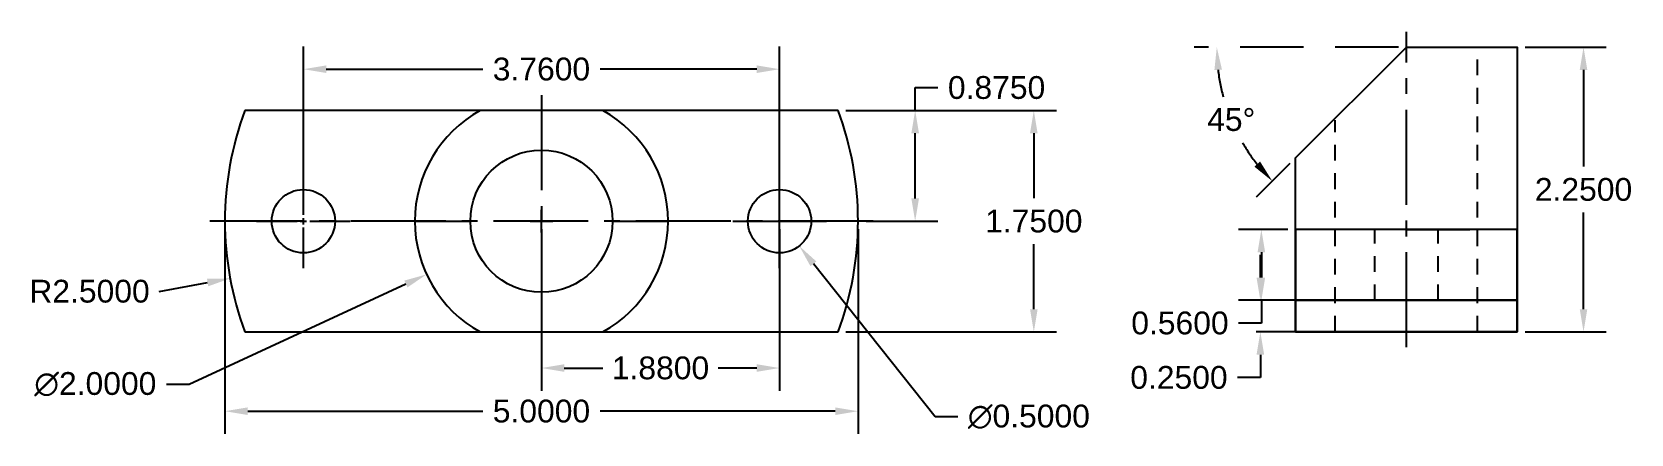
# Model space of a CAD drawing. Header units: inches. Extents: x -1.5 to 11.1, y -0.8 to 2.4.
import ezdxf

# ---------------------------------------------------------------- set-up
doc = ezdxf.new("R2010")
doc.units = ezdxf.units.IN
doc.header["$MEASUREMENT"] = 0
for name, pattern in [('CENTER2', [1.125, 0.75, -0.125, 0.125, -0.125]), ('DASHED', [0.75, 0.5, -0.25]), ('HIDDEN', [0.375, 0.25, -0.125])]:
    doc.linetypes.add(name, pattern=pattern)
doc.layers.add('dash', color=7, linetype='DASHED')
doc.styles.get("Standard").update_dxf_attribs({"font": 'arial.ttf'})
doc.dimstyles.get("Standard").update_dxf_attribs({"dimtxt": 0.18, "dimasz": 0.18, "dimexe": 0.18, "dimexo": 0.0625, "dimgap": 0.09, "dimtad": 0, "dimtih": 1, "dimtoh": 1, "dimdec": 4, "dimzin": 0, "dimdsep": 46, "dimtxsty": 'Standard', "dimcen": 0.09, "dimclrt": 4, "dimadec": 0, "dimazin": 0, "dimtfac": 1, "dimtdec": 4, "dimtofl": 0, "dimtmove": 0, "dimatfit": 3, "dimfxl": 1, "dimtolj": 1, "dimtzin": 0, "dimarcsym": 0})

# ---------------------------------------------------------------- blocks, each defined once
blk = doc.blocks.new('*U1')
at = {"color": 0, "linetype": 'CENTER2', "transparency": 16777216}
blk.add_line((0, 0.995), (0, -0.995), dxfattribs=at)
blk = doc.blocks.new('*U2')
at = {"color": 0, "linetype": 'CENTER2', "transparency": 16777216}
blk.add_line((2.62, 0), (-2.62, 0), dxfattribs=at)
blk = doc.blocks.new('*U3')
at = {"color": 0, "linetype": 'CENTER2', "transparency": 16777216}
for p, q in [((0, 0.05), (0, 0.37)), ((-0.37, 0), (-0.05, 0)), ((0.05, 0), (0.37, 0)), ((0, -0.37), (0, -0.05))]:
    blk.add_line(p, q, dxfattribs=at)
at = {"color": 0, "linetype": 'Continuous', "transparency": 16777216}
for p, q in [((-0.025, 0), (0.025, 0)), ((0, -0.025), (0, 0.025))]:
    blk.add_line(p, q, dxfattribs=at)
blk = doc.blocks.new('*U4')
at = {"color": 0, "linetype": 'CENTER2', "transparency": 16777216}
for p, q in [((0, 0.05), (0, 0.37)), ((-0.37, 0), (-0.05, 0)), ((0.05, 0), (0.37, 0)), ((0, -0.37), (0, -0.05))]:
    blk.add_line(p, q, dxfattribs=at)
at = {"color": 0, "linetype": 'Continuous', "transparency": 16777216}
for p, q in [((-0.025, 0), (0.025, 0)), ((0, -0.025), (0, 0.025))]:
    blk.add_line(p, q, dxfattribs=at)
blk = doc.blocks.new('*D7')
at = {"color": 0, "lineweight": -2, "transparency": 16777216}
for p, q in [((0.62, 0.938), (0.62, 2.256)), ((4.38, 0.938), (4.38, 2.256)), ((0.8, 2.076), (2.037, 2.076)), ((4.2, 2.076), (2.963, 2.076))]:
    blk.add_line(p, q, dxfattribs=at)
at = {"color": 0, "transparency": 16777216}
for points in [[(0.8, 2.106), (0.8, 2.046), (0.62, 2.076)], [(4.2, 2.106), (4.2, 2.046), (4.38, 2.076)]]:
    blk.add_solid(points, dxfattribs=at)
at = {"layer": 'Defpoints', "color": 0, "transparency": 16777216}
for p in [(4.38, 2.076), (0.62, 0.875), (4.38, 0.875)]:
    blk.add_point(p, dxfattribs=at)
at = {"color": 4, "transparency": 16777216, "insert": (2.5, 2.076), "char_height": 0.18, "attachment_point": 5}
blk.add_mtext('\\A1;3.7600', dxfattribs=at)
blk = doc.blocks.new('*D10')
at = {"color": 0, "lineweight": -2, "transparency": 16777216}
for p, q in [((2.5, 0.812), (2.5, -0.465)), ((4.38, 0.812), (4.38, -0.465)), ((2.68, -0.285), (2.985, -0.285)), ((4.2, -0.285), (3.895, -0.285))]:
    blk.add_line(p, q, dxfattribs=at)
at = {"color": 0, "transparency": 16777216}
for points in [[(2.68, -0.255), (2.68, -0.315), (2.5, -0.285)], [(4.2, -0.255), (4.2, -0.315), (4.38, -0.285)]]:
    blk.add_solid(points, dxfattribs=at)
at = {"layer": 'Defpoints', "color": 0, "transparency": 16777216}
for p in [(2.5, 0.875), (4.38, 0.875), (4.38, -0.285)]:
    blk.add_point(p, dxfattribs=at)
at = {"color": 4, "transparency": 16777216, "insert": (3.44, -0.285), "char_height": 0.18, "attachment_point": 5}
blk.add_mtext('\\A1;1.8800', dxfattribs=at)
blk = doc.blocks.new('*D11')
at = {"color": 0, "lineweight": -2, "transparency": 16777216}
for p, q in [((0, 0.812), (0, -0.806)), ((5, 0.812), (5, -0.806)), ((0.18, -0.626), (2.037, -0.626)), ((4.82, -0.626), (2.963, -0.626))]:
    blk.add_line(p, q, dxfattribs=at)
at = {"color": 0, "transparency": 16777216}
for points in [[(0.18, -0.596), (0.18, -0.656), (0, -0.626)], [(4.82, -0.596), (4.82, -0.656), (5, -0.626)]]:
    blk.add_solid(points, dxfattribs=at)
at = {"layer": 'Defpoints', "color": 0, "transparency": 16777216}
for p in [(0, 0.875), (5, 0.875), (5, -0.626)]:
    blk.add_point(p, dxfattribs=at)
at = {"color": 4, "transparency": 16777216, "insert": (2.5, -0.626), "char_height": 0.18, "attachment_point": 5}
blk.add_mtext('\\A1;5.0000', dxfattribs=at)
blk = doc.blocks.new('*U14')
at = {"color": 0, "linetype": 'CENTER2', "transparency": 16777216}
blk.add_line((0, -1.245), (0, 1.245), dxfattribs=at)
blk = doc.blocks.new('*D15')
at = {"layer": 'dash', "color": 0, "linetype": 'DASHED', "lineweight": -2, "transparency": 16777216}
for p, q in [((8.393, 0.81), (8.005, 0.81)), ((8.185, 0.63), (8.185, 0.43)), ((8.393, 0.25), (8.005, 0.25)), ((8.185, 0.25), (8.185, 0.07)), ((8.185, 0.07), (8.005, 0.07))]:
    blk.add_line(p, q, dxfattribs=at)
at = {"layer": 'dash', "color": 0, "linetype": 'DASHED', "transparency": 16777216}
for points in [[(8.155, 0.63), (8.215, 0.63), (8.185, 0.81)], [(8.155, 0.43), (8.215, 0.43), (8.185, 0.25)]]:
    blk.add_solid(points, dxfattribs=at)
at = {"layer": 'Defpoints', "color": 0, "linetype": 'DASHED', "transparency": 16777216}
for p in [(8.455, 0.81), (8.185, 0.25), (8.455, 0.25)]:
    blk.add_point(p, dxfattribs=at)
at = {"layer": 'dash', "color": 4, "linetype": 'DASHED', "transparency": 16777216, "insert": (7.542, 0.07), "char_height": 0.18, "attachment_point": 5}
blk.add_mtext('\\A1;0.5600', dxfattribs=at)
blk = doc.blocks.new('*D16')
at = {"layer": 'dash', "color": 0, "linetype": 'DASHED', "lineweight": -2, "transparency": 16777216}
for p, q in [((8.177, 0.43), (8.177, 0.61)), ((10.143, 0.25), (7.997, 0.25)), ((10.143, 0), (7.997, 0)), ((8.177, -0.18), (8.177, -0.36)), ((8.177, -0.36), (7.997, -0.36))]:
    blk.add_line(p, q, dxfattribs=at)
at = {"layer": 'dash', "color": 0, "linetype": 'DASHED', "transparency": 16777216}
for points in [[(8.147, 0.43), (8.207, 0.43), (8.177, 0.25)], [(8.147, -0.18), (8.207, -0.18), (8.177, 0)]]:
    blk.add_solid(points, dxfattribs=at)
at = {"layer": 'Defpoints', "color": 0, "linetype": 'DASHED', "transparency": 16777216}
for p in [(10.205, 0.25), (10.205, 0), (8.177, 0)]:
    blk.add_point(p, dxfattribs=at)
at = {"layer": 'dash', "color": 4, "linetype": 'DASHED', "transparency": 16777216, "insert": (7.534, -0.36), "char_height": 0.18, "attachment_point": 5}
blk.add_mtext('\\A1;0.2500', dxfattribs=at)
blk = doc.blocks.new('*D18')
at = {"layer": 'dash', "color": 0, "linetype": 'DASHED', "lineweight": -2, "transparency": 16777216}
for p, q in [((2.5, 0.785), (2.5, 0.965)), ((2.41, 0.875), (2.59, 0.875)), ((-0.519, 0.321), (-0.136, 0.391))]:
    blk.add_line(p, q, dxfattribs=at)
at = {"layer": 'dash', "color": 0, "linetype": 'DASHED', "transparency": 16777216}
blk.add_solid([(-0.141, 0.42), (-0.131, 0.361), (0.041, 0.423)], dxfattribs=at)
at = {"layer": 'Defpoints', "color": 0, "linetype": 'DASHED', "transparency": 16777216}
for p in [(2.5, 0.875), (0.041, 0.423)]:
    blk.add_point(p, dxfattribs=at)
at = {"layer": 'dash', "color": 4, "linetype": 'DASHED', "transparency": 16777216, "insert": (-1.069, 0.321), "char_height": 0.18, "attachment_point": 5}
blk.add_mtext('\\A1;R2.5000', dxfattribs=at)
blk = doc.blocks.new('*D20')
at = {"color": 0, "linetype": 'Continuous', "lineweight": -2, "transparency": 16777216}
for p, q in [((4.38, 0.785), (4.38, 0.965)), ((4.29, 0.875), (4.47, 0.875)), ((5.608, -0.67), (4.648, 0.538)), ((5.788, -0.67), (5.608, -0.67))]:
    blk.add_line(p, q, dxfattribs=at)
at = {"color": 0, "linetype": 'Continuous', "transparency": 16777216}
blk.add_solid([(4.671, 0.557), (4.624, 0.52), (4.536, 0.679)], dxfattribs=at)
at = {"layer": 'Defpoints', "color": 0, "linetype": 'Continuous', "transparency": 16777216}
for p in [(4.224, 1.071), (4.536, 0.679)]:
    blk.add_point(p, dxfattribs=at)
at = {"color": 4, "linetype": 'Continuous', "transparency": 16777216, "insert": (6.349, -0.67), "char_height": 0.18, "attachment_point": 5}
blk.add_mtext('\\A1;∅0.5000', dxfattribs=at)
blk = doc.blocks.new('*D22')
at = {"layer": 'dash', "color": 0, "linetype": 'DASHED', "lineweight": -2, "transparency": 16777216}
for p, q in [((9.268, 2.25), (7.653, 2.25)), ((8.411, 1.331), (8.144, 1.064))]:
    blk.add_line(p, q, dxfattribs=at)
for start, end in [(186.8906, 195.1572), (210.2583, 218.1094)]:
    blk.add_arc((9.33, 2.25), 1.498, start, end, dxfattribs=at)
at = {"layer": 'dash', "color": 0, "linetype": 'DASHED', "transparency": 16777216}
for points in [[(7.814, 2.069), (7.874, 2.072), (7.833, 2.25)], [(8.175, 1.346), (8.13, 1.306), (8.272, 1.191)]]:
    blk.add_solid(points, dxfattribs=at)
at = {"layer": 'Defpoints', "color": 0, "linetype": 'DASHED', "transparency": 16777216}
for p in [(9.33, 2.25), (9.33, 2.25), (10.205, 2.25), (7.884, 1.862), (8.455, 1.375)]:
    blk.add_point(p, dxfattribs=at)
at = {"layer": 'dash', "color": 4, "linetype": 'DASHED', "transparency": 16777216, "insert": (7.947, 1.677), "char_height": 0.18, "attachment_point": 5}
blk.add_mtext('\\A1;45°', dxfattribs=at)
blk = doc.blocks.new('*D23')
at = {"color": 0, "linetype": 'Continuous', "lineweight": -2, "transparency": 16777216}
for p, q in [((10.268, 2.25), (10.909, 2.25)), ((10.729, 2.07), (10.729, 1.307)), ((10.729, 0.18), (10.729, 0.943)), ((10.268, 0), (10.909, 0))]:
    blk.add_line(p, q, dxfattribs=at)
at = {"color": 0, "linetype": 'Continuous', "transparency": 16777216}
for points in [[(10.699, 2.07), (10.759, 2.07), (10.729, 2.25)], [(10.699, 0.18), (10.759, 0.18), (10.729, 0)]]:
    blk.add_solid(points, dxfattribs=at)
at = {"layer": 'Defpoints', "color": 0, "linetype": 'Continuous', "transparency": 16777216}
for p in [(10.205, 2.25), (10.205, 0), (10.729, 0)]:
    blk.add_point(p, dxfattribs=at)
at = {"color": 4, "linetype": 'Continuous', "transparency": 16777216, "insert": (10.729, 1.125), "char_height": 0.18, "attachment_point": 5}
blk.add_mtext('\\A1;2.2500', dxfattribs=at)
blk = doc.blocks.new('*D24')
at = {"color": 0, "lineweight": -2, "transparency": 16777216}
for p, q in [((5.451, 1.75), (5.451, 1.93)), ((5.451, 1.93), (5.631, 1.93)), ((4.904, 1.75), (5.631, 1.75)), ((5.451, 1.055), (5.451, 1.57)), ((5.063, 0.875), (5.631, 0.875))]:
    blk.add_line(p, q, dxfattribs=at)
at = {"color": 0, "transparency": 16777216}
for points in [[(5.421, 1.57), (5.481, 1.57), (5.451, 1.75)], [(5.421, 1.055), (5.481, 1.055), (5.451, 0.875)]]:
    blk.add_solid(points, dxfattribs=at)
at = {"layer": 'Defpoints', "color": 0, "transparency": 16777216}
for p in [(4.842, 1.75), (5.451, 1.75), (5, 0.875)]:
    blk.add_point(p, dxfattribs=at)
at = {"color": 4, "transparency": 16777216, "insert": (6.094, 1.93), "char_height": 0.18, "attachment_point": 5}
blk.add_mtext('\\A1;0.8750', dxfattribs=at)
blk = doc.blocks.new('*D25')
at = {"color": 0, "lineweight": -2, "transparency": 16777216}
for p, q in [((4.904, 1.75), (6.568, 1.75)), ((6.388, 1.57), (6.388, 1.057)), ((6.388, 0.18), (6.388, 0.693)), ((4.904, 0), (6.568, 0))]:
    blk.add_line(p, q, dxfattribs=at)
at = {"color": 0, "transparency": 16777216}
for points in [[(6.358, 1.57), (6.418, 1.57), (6.388, 1.75)], [(6.358, 0.18), (6.418, 0.18), (6.388, 0)]]:
    blk.add_solid(points, dxfattribs=at)
at = {"layer": 'Defpoints', "color": 0, "transparency": 16777216}
for p in [(4.842, 1.75), (4.842, 0), (6.388, 0)]:
    blk.add_point(p, dxfattribs=at)
at = {"color": 4, "transparency": 16777216, "insert": (6.388, 0.875), "char_height": 0.18, "attachment_point": 5}
blk.add_mtext('\\A1;1.7500', dxfattribs=at)
blk = doc.blocks.new('*D26')
at = {"color": 0, "lineweight": -2, "transparency": 16777216}
for p, q in [((2.5, 0.785), (2.5, 0.965)), ((2.41, 0.875), (2.59, 0.875)), ((-0.281, -0.413), (1.429, 0.379)), ((-0.461, -0.413), (-0.281, -0.413))]:
    blk.add_line(p, q, dxfattribs=at)
at = {"color": 0, "transparency": 16777216}
blk.add_solid([(1.417, 0.406), (1.442, 0.352), (1.593, 0.455)], dxfattribs=at)
at = {"layer": 'Defpoints', "color": 0, "transparency": 16777216}
for p in [(3.407, 1.295), (1.593, 0.455)]:
    blk.add_point(p, dxfattribs=at)
at = {"color": 4, "transparency": 16777216, "insert": (-1.023, -0.413), "char_height": 0.18, "attachment_point": 5}
blk.add_mtext('\\A1;∅2.0000', dxfattribs=at)

msp = doc.modelspace()

# ---------------------------------------------------------------- linework, layer by layer
for p, q in [((1.5, 0.875), (1.9375, 0.875)), ((3.0625, 0.875), (3.5, 0.875)), ((8.45548, 0.00029), (8.76798, 0.00029))]:
    msp.add_line(p, q)
for points in [[(10.20548, 0), (8.45548, 0), (8.45548, 1.375), (9.33048, 2.25), (10.20548, 2.25)], [(8.45548, 0.25), (10.20548, 0.25), (10.20548, 0.81), (8.45548, 0.81)], [(8.45548, 0), (10.20548, 0), (10.20548, 0.25), (8.45548, 0.25)]]:
    msp.add_lwpolyline(points, close=True)
for points in [[(4.84187, 1.75), (0.15813, 1.75)], [(0.15813, 0), (4.84187, 0)]]:
    msp.add_lwpolyline(points)
for centre in [(0.62, 0.875), (4.38, 0.875)]:
    msp.add_circle(centre, 0.25)
for radius, start, end in [(2.5, 159.512685, 200.487315), (1, 118.955024, 241.044976), (1, 298.955024, 61.044976), (2.5, 339.512685, 20.487315)]:
    msp.add_arc((2.5, 0.875), radius, start, end)
at = {"layer": 'dash', "linetype": 'HIDDEN', "ltscale": 0.5}
for p, q in [((9.89199, 0.00345), (9.89199, 2.25)), ((8.76899, 0.00345), (8.76899, 1.67379)), ((9.08048, 0.25), (9.08048, 0.81)), ((9.58048, 0.25), (9.58048, 0.81))]:
    msp.add_line(p, q, dxfattribs=at)
at = {"layer": 'dash', "linetype": 'DASHED'}
for p, q in [((9.33048, 0.81), (9.83048, 0.81)), ((8.76798, 0.00029), (9.20547, 0.00393))]:
    msp.add_line(p, q, dxfattribs=at)
at = {"layer": 'dash', "linetype": 'ByBlock'}
msp.add_circle((2.5, 0.875), 0.5615, dxfattribs=at)

# ---------------------------------------------------------------- block references
at = {"linetype": 'CENTER2'}
for name, p in [('*U14', (9.33048, 1.125)), ('*U1', (2.5, 0.875)), ('*U3', (0.62, 0.875)), ('*U4', (4.38, 0.875)), ('*U2', (2.5, 0.875))]:
    msp.add_blockref(name, p, dxfattribs=at)

# ---------------------------------------------------------------- dimensions: what is measured, and where the dimension line sits
for base, p1, p2, picture, middle in [((4.38, 2.07565), (0.62, 0.875), (4.38, 0.875), '*D7', (2.5, 2.07565)), ((5, -0.62628), (0, 0.875), (5, 0.875), '*D11', (2.5, -0.62628))]:
    dim = msp.add_linear_dim(base=base, p1=p1, p2=p2, dimstyle='Standard')
    dim.commit()
    dim.dimension.update_dxf_attribs({"geometry": picture, "text_midpoint": middle})
at = {"linetype": 'Continuous'}
dim = msp.add_linear_dim(base=(10.72919, 0), p1=(10.20548, 2.25), p2=(10.20548, 0), angle=90, dimstyle='Standard', dxfattribs=at)
dim.commit()
dim.dimension.update_dxf_attribs({"geometry": '*D23', "text_midpoint": (10.72919, 1.125)})
for base, p1, p2, picture, middle in [((5.45104, 1.75), (5, 0.875), (4.84187, 1.75), '*D24', (6.09437, 1.93)), ((6.38799, 0), (4.84187, 1.75), (4.84187, 0), '*D25', (6.38799, 0.875))]:
    dim = msp.add_linear_dim(base=base, p1=p1, p2=p2, angle=90, dimstyle='Standard')
    dim.commit()
    dim.dimension.update_dxf_attribs({"geometry": picture, "text_midpoint": middle})
dim = msp.add_diameter_dim_2p(p1=(3.40743, 1.29521), p2=(1.59257, 0.45479), dimstyle='Standard')
dim.commit()
dim.dimension.update_dxf_attribs({"geometry": '*D26', "text_midpoint": (-1.02266, -0.413), "dimtype": 163})
dim = msp.add_diameter_dim_2p(p1=(4.22448, 1.07073), p2=(4.53552, 0.67927), dimstyle='Standard', dxfattribs=at)
dim.commit()
dim.dimension.update_dxf_attribs({"geometry": '*D20', "text_midpoint": (6.34894, -0.67012), "dimtype": 163})
dim = msp.add_aligned_dim(p1=(2.5, 0.875), p2=(4.38, 0.875), distance=-1.15956, dimstyle='Standard')
dim.commit()
dim.dimension.update_dxf_attribs({"geometry": '*D10', "text_midpoint": (3.44, -0.28456)})
at = {"layer": 'dash', "linetype": 'DASHED'}
dim = msp.add_angular_dim_2l(base=(7.88389, 1.86239), line1=((9.33048, 2.25), (10.20548, 2.25)), line2=((8.45548, 1.375), (9.33048, 2.25)), dimstyle='Standard', dxfattribs=at)
dim.commit()
dim.dimension.update_dxf_attribs({"geometry": '*D22', "text_midpoint": (7.94686, 1.67689)})
dim = msp.add_radius_dim(center=(2.5, 0.875), mpoint=(0.04112, 0.42344), dimstyle='Standard', dxfattribs=at)
dim.commit()
dim.dimension.update_dxf_attribs({"geometry": '*D18', "text_midpoint": (-0.51921, 0.32054), "dimtype": 164})
for base, p1, p2, picture, middle in [((8.18537, 0.25), (8.45548, 0.81), (8.45548, 0.25), '*D15', (7.54205, 0.07)), ((8.17695, 0), (10.20548, 0.25), (10.20548, 0), '*D16', (7.53362, -0.36))]:
    dim = msp.add_linear_dim(base=base, p1=p1, p2=p2, angle=90, dimstyle='Standard', dxfattribs=at)
    dim.commit()
    dim.dimension.update_dxf_attribs({"geometry": picture, "text_midpoint": middle})

doc.saveas('drawing.dxf')
